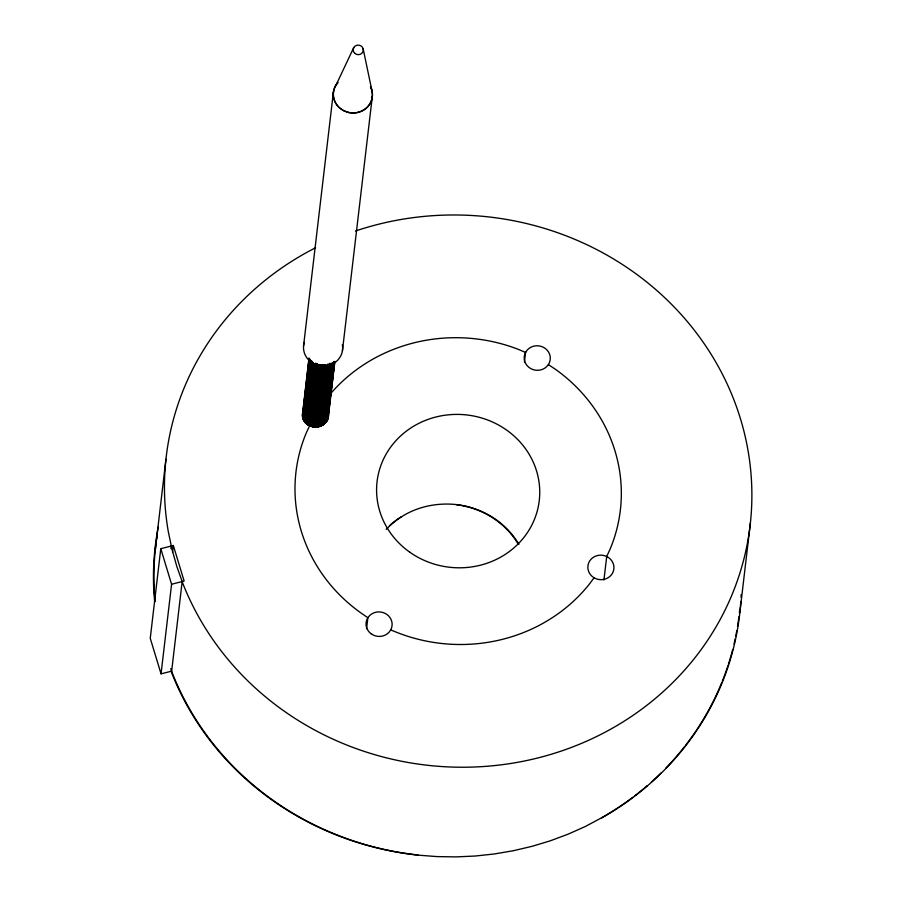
<?xml version="1.0" encoding="UTF-8"?>
<svg xmlns="http://www.w3.org/2000/svg" width="902" height="902" viewBox="0 0 902 902"><rect width="100%" height="100%" fill="white"/><g stroke="black" fill="none" stroke-linecap="round" stroke-linejoin="round"><path stroke-width="1.35" d="M338.013 82.589A19.596 18.39 6.7 0 0 339.355 107.744L343.47 110.653L348.668 112.57A39.113 36.711 6.7 0 0 352.49 113.032L353.764 113.043A39.113 36.711 6.7 0 0 357.564 112.57L358.793 112.276A39.113 36.711 6.7 0 0 362.322 110.89L363.438 110.055A19.596 18.39 6.7 0 0 366.449 107.845L367.339 107A19.596 18.39 6.7 0 0 369.628 104.136L370.248 103.087A19.596 18.39 6.7 0 0 371.658 99.75L371.974 98.589A19.596 18.39 6.7 0 0 372.413 95.003L372.391 93.808A19.596 18.39 6.7 0 0 371.827 90.223L363.123 48.629M370.497 87.043A39.113 36.711 6.7 0 1 371.477 89.275L371.838 90.448A39.113 36.711 6.7 0 1 372.402 94.022L372.425 95.24A39.113 36.711 6.7 0 1 371.985 98.814L371.669 99.987A39.113 36.711 6.7 0 1 370.26 103.324L369.628 104.373A39.113 36.711 6.7 0 1 367.339 107.248L366.438 108.093A39.113 36.711 6.7 0 1 363.427 110.292M358.793 112.276L358.816 112.04A19.596 18.39 6.7 0 0 362.345 110.653L363.438 110.055M352.49 113.032L353.787 112.829A19.596 18.39 6.7 0 0 357.587 112.355L358.816 112.04M155.415 548.878L165.945 459.265M161.052 673.85L171.583 584.248L184.132 581.035L173.331 545.496L160.781 548.709L150.251 638.312L161.052 673.85L171.651 671.144L182.17 581.531M170.974 548.777L171.301 546.014M172.519 552.396L173.331 545.496M303.557 345.962L333.469 91.463M328.272 412.699C331.767 429.724 302.587 432.035 302.395 415.044L309.003 358.015M302.474 416.07L309.014 359.041M302.576 416.645L309.296 358.816M302.677 417.209L309.375 359.267M302.79 417.66L309.51 359.83M302.959 418.212L309.769 358.849M303.095 418.596L309.803 360.823M303.241 418.979L310.085 359.785M303.399 419.351L310.254 360.214M303.467 419.509L310.401 360.541M303.67 419.926L310.502 360.744M303.839 420.242L310.683 361.104M303.951 420.445L310.874 361.465M304.154 420.794L310.987 361.668M304.245 420.952L311.337 360.608M304.504 421.335L311.472 360.8M304.617 421.482L311.697 361.138M304.718 421.629L311.641 362.66M305 422.001L311.945 361.465M305.113 422.147L312.205 361.792M305.226 422.283L312.317 361.939M305.383 422.463L312.464 362.108M305.654 422.767L312.622 362.288M305.778 422.903L312.87 362.559M305.947 423.072L313.039 362.717M306.105 423.241L313.197 362.886M306.24 423.365L313.332 363.01M306.376 423.489L313.456 363.145M306.545 423.647L313.637 363.292M306.725 423.805L313.817 363.45M307.007 424.03L313.952 363.574M307.199 424.177L314.279 363.833M307.526 424.436L314.471 363.98M307.672 424.538L314.764 364.194M307.875 424.673L314.967 364.329M308.067 424.808L315.159 364.464M308.225 424.91L315.317 364.555M308.383 425.011L315.632 363.292M308.585 425.124L315.835 363.405M308.946 425.338L316.038 363.529M309.115 425.428L316.365 363.709M309.33 425.541L316.579 363.822M316.884 363.968L309.634 425.688L306.33 432.802A163.307 153.261 6.7 0 0 361.127 613.078L367.869 617.723L366.573 628.75M309.871 425.812L317.121 364.092M310.096 425.902L317.346 364.183M310.311 426.003L317.56 364.284M310.48 426.06L317.729 364.34M310.66 426.139L317.91 364.419M310.886 426.218L318.135 364.498M311.111 426.296L318.361 364.577M311.28 426.353L318.53 364.633M311.461 426.42L318.71 364.701M311.697 426.477L318.947 364.769M311.923 426.556L319.173 364.836M348.668 112.57L347.45 112.062A19.596 18.39 6.7 0 1 343.887 110.687L342.76 110.078A19.596 18.39 6.7 0 1 339.682 107.89L338.757 107.034A19.596 18.39 6.7 0 1 337.495 82.781M312.103 426.601L319.353 364.882M312.284 426.646L319.533 364.927M312.52 426.702L319.77 364.983M312.757 426.759L319.838 366.404M312.938 426.793L320.03 366.438M313.118 426.826L320.368 365.107M313.355 426.86L320.605 365.141M313.592 426.905L320.841 365.186M313.783 426.928L321.033 365.209M313.964 426.962L321.213 365.242M314.2 426.973L321.45 365.254M314.437 427.007L321.879 365.299M314.809 427.029L322.059 365.31M315.057 427.041L322.307 365.321M315.294 427.052L322.544 365.333M315.486 427.052L322.736 365.333M315.666 427.052L322.916 365.333M315.914 427.052L323.164 365.333M316.151 427.052L323.401 365.333M316.331 427.029L323.581 365.321M316.523 427.029L323.773 365.31M316.76 427.007L324.01 365.287M316.997 426.984L324.246 365.265M317.188 426.962L324.438 365.242M317.369 426.95L324.619 365.231M317.605 426.905L324.855 365.186M317.842 426.883L325.092 365.163M318.023 426.838L325.272 365.13M318.214 426.815L325.464 365.096M318.44 426.759L325.532 366.415M318.677 426.714L325.769 366.37M318.857 426.669L325.949 366.325M319.037 426.635L326.129 366.28M319.263 426.567L326.355 366.212M319.5 426.499L326.592 366.156M319.669 426.443L326.761 366.099M319.849 426.398L327.099 364.679M320.075 426.319L327.325 364.6M320.3 426.24L327.55 364.521M320.469 426.172L327.719 364.453M320.65 426.105L327.9 364.385M320.864 426.015L328.114 364.295M321.078 425.924L328.339 364.205M321.247 425.845L328.339 365.502M321.416 425.778L328.508 365.423M321.631 425.665L328.711 365.321M321.845 425.564L328.926 365.22M322.003 425.473L329.253 365.051M322.364 425.27L329.455 364.927M322.566 425.158L329.828 363.438M322.724 425.056L329.974 363.348M322.882 424.966L329.974 364.622M323.074 424.842L330.166 364.487M323.277 424.707L330.504 364.25M323.57 424.504L330.651 364.149M323.75 424.357L330.842 364.002M323.942 424.211L331.023 363.867M324.077 424.098L331.305 363.641M324.393 423.827L331.474 363.483M324.562 423.681L331.654 363.337M324.697 423.557L331.756 364.464M324.991 423.275L331.925 364.295M325.16 423.106L332.207 364.002M325.408 422.846L332.488 362.503M325.554 422.677L332.635 363.529M325.814 422.361L332.861 363.247M326.073 422.046L332.996 363.066M326.208 421.865L333.345 362.593M326.547 421.381L333.469 362.401M326.671 421.189L333.785 361.916M326.964 420.693L334.011 361.522M327.155 420.332L334.112 362.367M327.449 419.768L334.349 361.849M327.663 419.238L334.541 361.601M327.933 418.483L334.766 361.476M328.283 417.141L334.856 361.488M342.444 350.709L372.323 96.435M524.434 362.063L525.562 352.411L517.94 349.209A163.307 153.261 6.7 0 0 330.222 394.129M603.945 579.952L606.696 556.523L609.989 549.397A163.307 153.261 6.7 0 0 555.204 369.132L548.371 364.6M739.854 612.548L750.385 522.934M335.837 85.532L353.776 47.502M303.534 409.598L302.395 415.044M594.068 577.776L589.344 584.135A163.307 153.261 6.7 0 1 398.38 633.001L390.701 629.923M386.236 529.361A81.654 76.636 6.7 0 1 401.119 517.06C417.378 506.417 437.695 502.459 456.863 504.635A81.654 76.636 6.7 0 1 518.898 544.357M617.611 808.012A293.951 275.865 6.7 0 1 601.6 817.787L585.409 826.457L568.147 834.158L550.367 840.788L532.157 846.302L513.576 850.665M401.119 517.06L400.646 517.15A81.654 76.636 6.7 0 0 389.405 525.843M513.103 850.766L494.24 853.98L475.174 856.032L455.995 856.9L436.771 856.584L417.603 855.096A293.951 275.865 6.7 0 1 172 673.568L171.177 671.235M601.6 817.787L602.074 817.697A293.951 275.865 6.7 0 0 740.813 601.476M370.53 86.806A19.596 18.39 6.7 0 1 371.477 89.061L371.703 89.681M170.76 668.664L172.474 673.467A293.951 275.865 6.7 0 0 418.077 854.995M160.781 548.709L171.583 584.248M456.389 504.737A81.654 76.636 6.7 0 1 518.424 544.458M155.133 601.611A293.951 275.865 6.7 0 1 156.249 541.978M156.644 539.227A293.951 275.865 6.7 0 1 157.275 535.111M741.162 594.531A293.951 275.865 6.7 0 1 741.049 597.316M355.433 231.025A293.951 275.865 6.7 0 1 733.326 398.346A293.951 275.865 6.7 0 1 560.897 751.186A293.951 275.865 6.7 0 1 183.005 583.865L176.871 566.659L171.944 549.126L168.246 531.346A293.951 275.865 6.7 0 1 315.576 247.757M738.907 616.776A293.951 275.865 6.7 0 1 737.532 626.405M736.821 630.509A293.951 275.865 6.7 0 1 735.784 635.966M735.22 638.695A293.951 275.865 6.7 0 1 734.014 644.118M732.683 649.519A293.951 275.865 6.7 0 1 728.433 664.222M728.004 665.541A293.951 275.865 6.7 0 1 722.299 681.258M721.78 682.543A293.951 275.865 6.7 0 1 714.982 697.866M714.373 699.118A293.951 275.865 6.7 0 1 696.953 729.504M696.175 730.676A293.951 275.865 6.7 0 1 685.452 745.514M684.652 746.552A293.951 275.865 6.7 0 1 665.653 768.357M660.997 773.037A293.951 275.865 6.7 0 1 651.357 782.09M647.377 785.586A293.951 275.865 6.7 0 1 635.008 795.654M632.888 797.267A293.951 275.865 6.7 0 1 618.727 807.279M154.659 601.713A293.951 275.865 6.7 0 1 158.267 527.005M739.663 609.876A293.951 275.865 6.7 0 1 739.381 612.638M352.513 112.829A19.596 18.39 6.7 0 1 348.702 112.367M342.343 344.711A19.596 18.39 6.7 0 1 322.115 366.111A19.596 18.39 6.7 0 1 304.245 342.422M525.843 351.915L525.449 352.614A13.068 12.256 6.7 0 0 530.906 368.67A13.068 12.256 6.7 0 0 548.224 364.836L548.664 364.149A13.068 12.256 6.7 0 0 543.59 347.394A13.068 12.256 6.7 0 0 525.843 351.915M607.215 556.771L606.46 556.399A13.068 12.256 6.7 0 0 589.468 561.315A13.068 12.256 6.7 0 0 593.832 577.641L594.565 578.069A13.068 12.256 6.7 0 0 612.311 573.525A13.068 12.256 6.7 0 0 607.215 556.771M370.981 633.678A13.068 12.256 6.7 0 0 391.998 626.135A13.068 12.256 6.7 0 0 374.262 612.706A13.068 12.256 6.7 0 0 370.981 633.678M409.643 552.092A81.654 76.636 6.7 0 0 539.227 500.892A81.654 76.636 6.7 0 0 425.62 420.321A81.654 76.636 6.7 0 0 409.643 552.092M354.689 53.286A5.096 4.781 6.7 0 0 363.168 51.11A5.096 4.781 6.7 0 0 356.82 45.269A5.096 4.781 6.7 0 0 354.689 53.286"/></g></svg>
